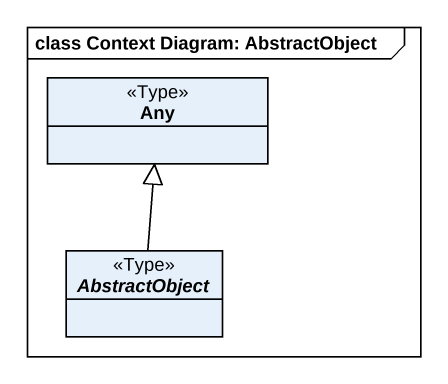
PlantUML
@startuml
mainframe class Context Diagram: AbstractObject
hide circle
hide empty members
class Any <<Type>>
abstract class AbstractObject <<Type>>
AbstractObject -up-|> Any
@enduml
